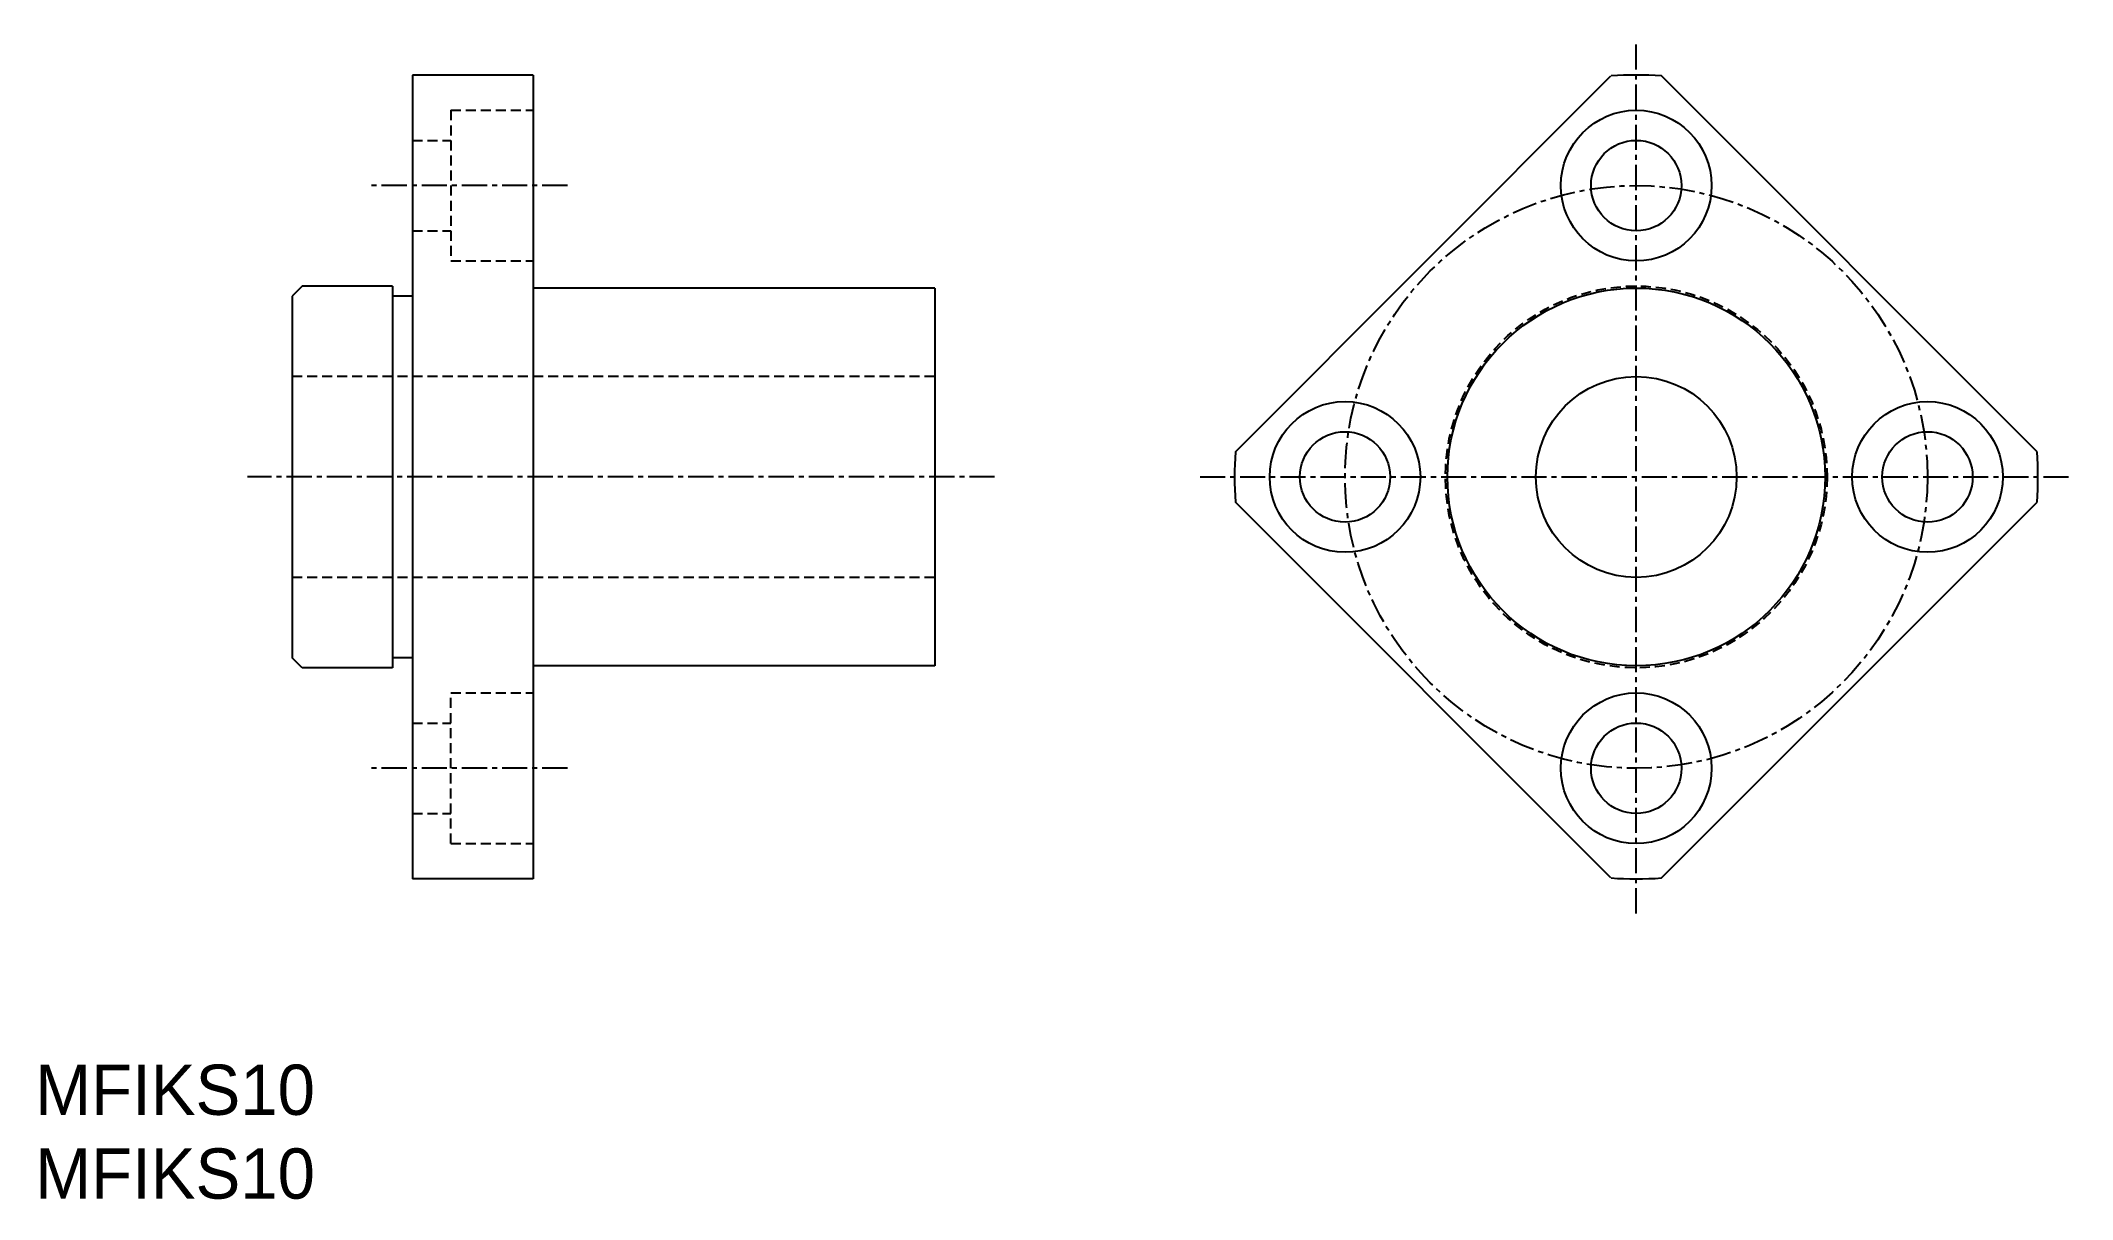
# Model space of a CAD drawing. Extents: x 10 to 111, y 10 to 68.
import ezdxf

# ---------------------------------------------------------------- set-up
doc = ezdxf.new("R2010")
doc.units = 0
doc.linetypes.add('CENTER', pattern=[2, 1.25, -0.25, 0.25, -0.25])
doc.linetypes.add('DASHED', pattern=[0.75, 0.5, -0.25])
doc.layers.get('0').update_dxf_attribs({"linetype": 'CONTINUOUS'})
doc.layers.add('CENTER', color=1, linetype='CENTER')

msp = doc.modelspace()

# ---------------------------------------------------------------- linework, layer by layer
at = {"color": 7, "linetype": 'CONTINUOUS'}
for p, q in [((28.79, 65.92), (28.79, 25.92)), ((34.79, 65.92), (28.79, 65.92)), ((34.79, 65.92), (34.79, 25.92)), ((69.76, 47.17), (88.46, 65.88)), ((109.68, 47.17), (90.97, 65.88)), ((23.29, 55.42), (22.79, 54.92)), ((22.79, 54.92), (22.79, 36.92)), ((27.79, 55.42), (23.29, 55.42)), ((27.79, 55.42), (27.79, 36.42)), ((28.79, 54.92), (27.79, 54.92)), ((54.79, 55.32), (34.79, 55.32)), ((54.79, 55.32), (54.79, 36.52)), ((88.46, 25.96), (69.76, 44.66)), ((90.97, 25.96), (109.68, 44.66)), ((23.29, 36.42), (22.79, 36.92)), ((28.79, 36.92), (27.79, 36.92)), ((54.79, 36.52), (34.79, 36.52)), ((27.79, 36.42), (23.29, 36.42)), ((34.79, 25.92), (28.79, 25.92))]:
    msp.add_line(p, q, dxfattribs=at)
at = {"color": 3, "linetype": 'DASHED'}
for p, q in [((30.69, 64.17), (30.69, 56.67)), ((30.69, 64.17), (34.79, 64.17)), ((28.79, 62.67), (30.69, 62.67)), ((28.79, 58.17), (30.69, 58.17)), ((30.69, 56.67), (34.79, 56.67)), ((54.79, 50.92), (22.79, 50.92)), ((54.79, 40.92), (22.79, 40.92)), ((30.69, 35.17), (34.79, 35.17)), ((30.69, 27.67), (30.69, 35.17)), ((28.79, 33.67), (30.69, 33.67)), ((28.79, 29.17), (30.69, 29.17)), ((30.69, 27.67), (34.79, 27.67))]:
    msp.add_line(p, q, dxfattribs=at)
at = {"color": 7, "linetype": 'CONTINUOUS'}
for centre, radius in [((89.72, 60.42), 3.75), ((89.72, 60.42), 2.25), ((89.72, 45.92), 9.4), ((89.72, 45.92), 5), ((75.22, 45.92), 3.75), ((104.22, 45.92), 3.75), ((75.22, 45.92), 2.25), ((104.22, 45.92), 2.25), ((89.72, 31.42), 3.75), ((89.72, 31.42), 2.25)]:
    msp.add_circle(centre, radius, dxfattribs=at)
at = {"color": 3, "linetype": 'DASHED'}
msp.add_circle((89.72, 45.92), 9.5, dxfattribs=at)
at = {"color": 7, "linetype": 'CONTINUOUS'}
for start, end in [(86.4096, 93.5904), (176.4096, 183.5904), (356.4096, 3.5904), (266.4096, 273.5904)]:
    msp.add_arc((89.72, 45.92), 20, start, end, dxfattribs=at)
at = {"layer": 'CENTER', "color": 1, "linetype": 'CENTER'}
for p, q in [((89.72, 24.2), (89.72, 67.64)), ((36.5, 60.42), (26.58, 60.42)), ((57.77, 45.92), (20.57, 45.92)), ((68, 45.92), (111.43, 45.92)), ((36.5, 31.42), (26.58, 31.42))]:
    msp.add_line(p, q, dxfattribs=at)
msp.add_circle((89.72, 45.92), 14.5, dxfattribs=at)

# ---------------------------------------------------------------- texts
at = {"color": 7, "linetype": 'CONTINUOUS'}
for p in [(10, 14.17), (10, 10)]:
    msp.add_text('MFIKS10', height=2.5, dxfattribs=at).set_placement(p)

doc.saveas('drawing.dxf')
